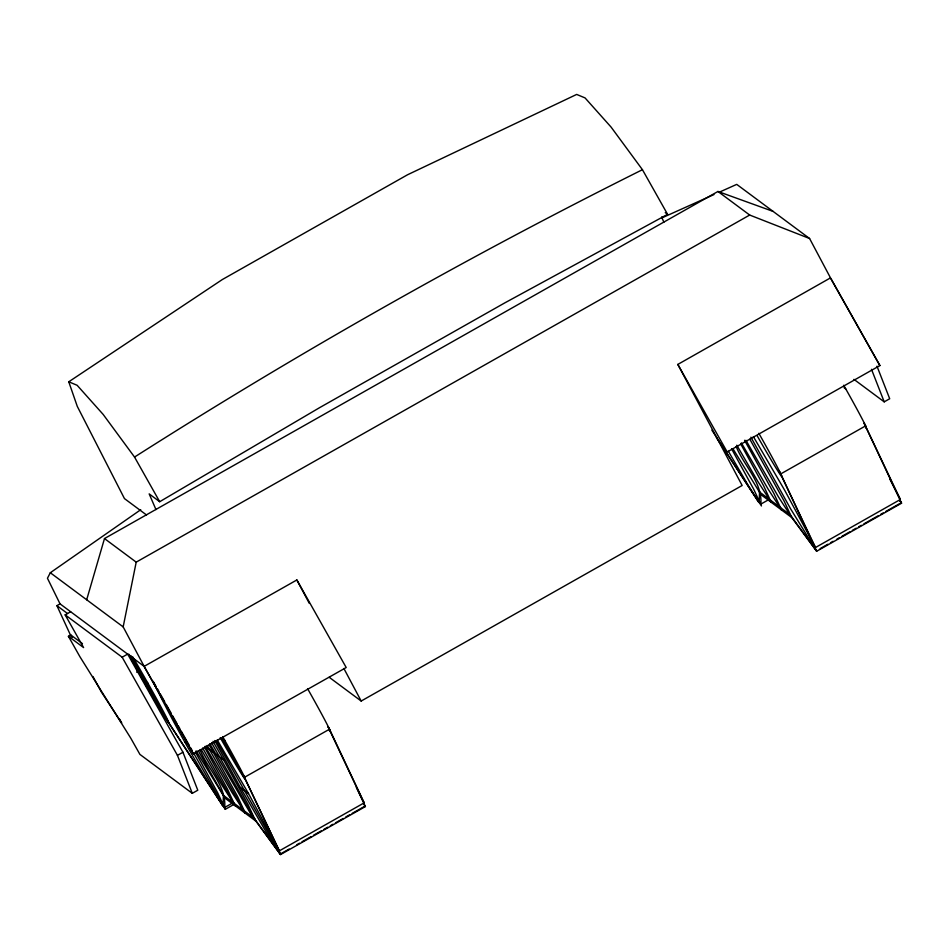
<?xml version="1.0" encoding="UTF-8"?>
<svg xmlns="http://www.w3.org/2000/svg" width="949" height="949" viewBox="0 0 949 949"><rect width="100%" height="100%" fill="white"/><g stroke="black" fill="none" stroke-linecap="round" stroke-linejoin="round"><path stroke-width="1.42" d="M254.035 818.121L223.371 795.333L223.134 804.669L224.699 807.445L232.422 803.079M224.699 807.445C226.431 785.796 207.689 768.975 200.025 749.876M768.571 499.743L760.849 504.109C762.581 482.448 743.838 465.627 736.175 446.528M144.023 666.281L193.477 753.933L144.141 666.376L123.168 626.886L136.205 562.14L749.686 215.043L809.592 238.519L830.565 278.01L879.901 365.567L727.183 451.973L677.835 364.416L830.434 277.915M86.679 599.768L104.485 538.558L717.954 191.473L773.103 211.402M140.725 509.732L50.309 572.745L47.45 578.261L60.036 603.861L144.141 666.376L296.859 579.958L346.207 667.527L193.359 753.85M146.514 514.975L124.461 498.593L77.272 406.35L68.755 381.795L222.339 279.54L407.489 174.794L576.672 94.425L585.047 97.913L611.085 127.083L642.437 169.693L667.598 214.344L504.69 302.945L319.552 407.69L159.693 501.713L149.171 493.883L155.968 509.589M70.973 636.162L56.904 605.64L60.036 603.861M82.456 643.647L70.76 634.964L68.399 636.293L83.595 647.586L65.161 614.869L70.653 611.761M65.161 614.869L122.16 657.218L127.652 654.11L182.943 752.249L197.783 790.22L192.291 793.328L139.918 754.408L130.737 738.12L79.87 656.649L68.399 636.293M136.668 672.2L139.23 670.741M192.291 793.328L177.451 755.357L182.943 752.249M853.946 379.363L884.207 401.854L889.699 398.746L876.983 366.195M329.196 677.278L361.178 701.038L742.154 485.485L677.835 364.416M220.227 737.67A47.426 1.317 60.5 0 0 245.388 779.627L244.617 777.231L329.493 729.212L327.986 726.626L362.708 800.244M780.766 473.895L779.259 471.297L815.488 547.514L900.352 499.494L864.136 423.278L901.55 503.207L816.674 551.239L780.766 473.895L865.642 425.864A47.426 1.317 60.5 0 0 843.697 385.27M234.308 804.218L225.304 809.307C199.029 768.512 174.865 726.032 153.536 682.473M356.349 787.421L365.401 806.555L280.524 854.574L279.338 850.862L364.214 802.83L329.493 729.212M209.788 743.636L251.319 814.883L280.18 854.112L289.184 849.023M296.907 844.657L299.469 843.198M302.043 841.739L311.047 836.65M313.621 835.191L321.331 830.826M323.906 829.379L327.761 827.196M330.335 825.737L332.909 824.278M335.483 822.83L343.194 818.465M345.768 817.006L349.623 814.823M352.198 813.364L365.057 806.092M820.185 548.581L827.908 544.216M830.482 542.769L833.044 541.31M836.911 539.127L839.474 537.668M842.048 536.221L849.77 531.855M852.332 530.396L856.2 528.213M858.774 526.754L861.336 525.307M863.91 523.848L878.062 515.841M880.625 514.394L883.199 512.934M885.773 511.475L899.925 503.48M661.655 218.009L713.945 194.581M719.306 192.184L736.732 184.379L809.592 238.519M68.755 381.795L77.13 385.282L103.18 414.452L134.533 457.062L159.693 501.713M717.954 191.473L749.686 215.043M879.901 365.567L831.17 279.208M665.261 212.6L667.598 214.344M844.041 387.678L845.784 388.971M104.485 538.558L136.205 562.14M50.309 572.745L123.168 626.886M56.904 605.64L67.521 613.529M142.682 679.33L147.914 683.221M224.771 740.339L222.149 738.393L245.388 779.627M213.371 752.296L205.245 746.258L231.947 792.427L245.388 813.305L237.689 796.686L209.136 744.87M215.47 753.862L223.596 759.9L247.914 804.289L255.613 820.909L224.937 798.121L196.087 750.849M185.162 742.248L189.219 745.273L181.283 731.181M214.759 740.552L240.382 787.528L248.508 793.554L279.338 850.862L243.11 774.645L279.338 850.862M899.83 500.799L901.55 503.207L900.103 500.657M816.674 551.239L790.647 508.913L750.908 437.204M744.574 440.289L773.838 493.35L781.537 509.969L768.097 489.079L741.394 442.91M740.706 443.907L763.613 485.746L771.3 502.365L757.86 481.475L736.804 445.211M363.681 804.147L365.401 806.555M204.557 747.243L227.463 789.094L235.162 805.713L221.722 784.823L201.366 749.793M711.857 430.146L758.915 502.507L716.471 437.619M753.376 436.623L784.657 490.218L815.488 547.514M217.238 739.971L248.508 793.554M363.206 801.11L364.214 802.83M749.852 439.233L784.064 500.942L791.763 517.573L816.33 550.764L790.244 514.844L759.52 491.997L759.271 501.321L760.849 504.109M732.948 448.747L761.086 494.773L791.751 517.561L778.322 496.683L745.938 440.3M728.358 451.273L748.014 485.069L761.442 505.959L753.755 489.34L731.56 448.782M240.382 787.528L267.084 833.685L280.524 854.574L216.301 740.6M213.003 741.347L223.596 759.9M223.359 795.333L224.937 798.121L198.246 750.73M864.954 425.686L866.401 428.26L865.642 425.864M779.959 507.181L781.537 509.969M769.734 499.589L771.3 502.365M211.591 742.794L255.613 820.909L254.095 818.192L280.18 854.112M207.143 745.428L245.388 813.305M202.683 748.073L235.162 805.713M153.133 681.24L156.027 686.364M157.463 688.927L158.91 691.477M160.357 694.039L164.687 701.726M166.122 704.288L171.176 713.257M172.623 715.819L176.953 723.494M178.4 726.056L179.835 728.618M190.666 747.836L192.101 750.398M193.549 752.96L225.304 809.307L217.606 792.688L195.411 752.118M130.772 655.51L168.531 722.509M122.16 657.218L177.451 755.357M70.76 634.964L72.195 637.503M900.198 500.93L901.206 502.745M119.527 719.093L121.674 722.948L101.448 692.118L92.943 676.507M889.794 479.043L900.352 499.494M296.859 579.958L309.315 603.398M343.882 668.487L361.178 701.038M661.607 216.989L663.873 222.22M871.49 369.303L884.207 401.854M758.82 433.29A47.426 1.317 60.5 0 1 781.668 476.315A47.426 1.317 60.5 0 1 757.065 435.567M222.671 736.638A47.426 1.317 60.5 0 1 244.617 777.231M307.547 688.618A47.426 1.317 60.5 0 1 329.303 730.433M134.533 457.062A5590.132 5576.929 -53.4 0 1 642.437 169.693M132.73 656.886A47.426 1.317 60.5 0 1 164.023 712.675A47.426 1.317 60.5 0 1 160.642 710.338A47.426 1.317 60.5 0 1 128.839 654.193M221.354 803.281L164.509 716.341L222.766 805.855L221.354 803.281M761.086 494.773L759.508 491.997L761.086 494.773"/></g></svg>
